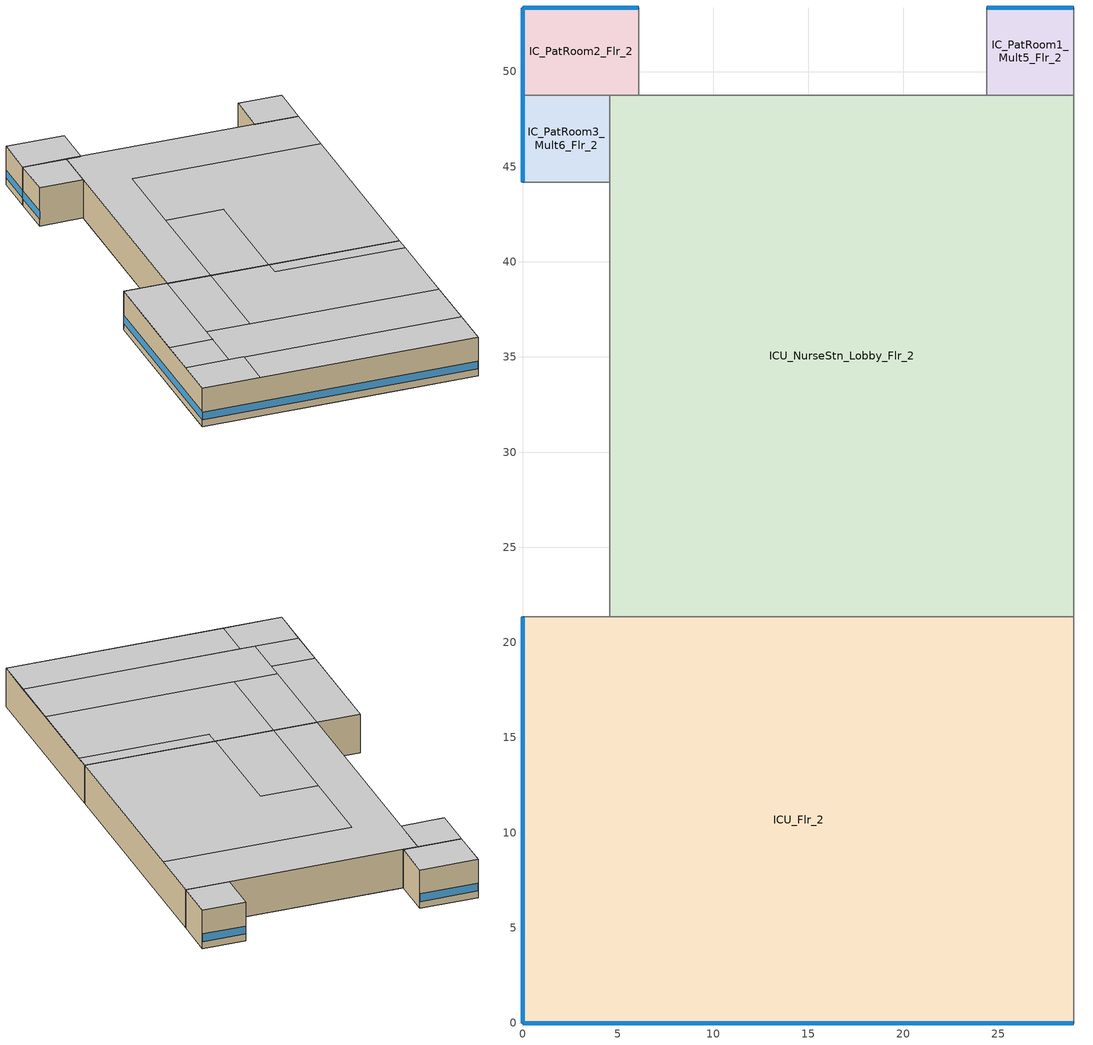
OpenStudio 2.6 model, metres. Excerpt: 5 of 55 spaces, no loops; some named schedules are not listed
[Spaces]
ICU_Flr_2
 floor adiabatic (BTAP-Int-Wall): 9.14,4.57 9.14,0 6.1,0 6.1,4.57 z4.27; 21.34,4.57 21.34,0 9.14,0 9.14,4.57 z4.27
 floor to Lobby_Records_Flr_1: 28.96,21.34 28.96,0 21.34,0 21.34,4.57 6.1,4.57 6.1,0 0,0 0,21.34 z4.27
 wall outside: 0,21.34 0,0 28.96,0 z4.27:8.53
 wall adiabatic (BTAP-Int-Wall): 4.57,21.34 0,21.34 z4.27:8.53
 wall to ICU_NurseStn_Lobby_Flr_2: 28.96,21.34 4.57,21.34 z4.27:8.53
 wall to Corridor_Flr_2: 28.96,0 28.96,21.34 z4.27:8.53
 window: 0,21.32 0,0.03 / 0.03,0 28.93,0 z5.03:5.88
 ceiling to PatRoom6_Flr_3: 6.1,0 6.1,4.57 0,4.57 0,0 z8.53
 ceiling to Lab_Flr_3: 28.96,10.67 28.96,19.81 15.24,19.81 15.24,21.34 9.14,21.34 9.14,10.67 z8.53
 ceiling to NurseStn_Lobby_Flr_3: 28.96,19.81 28.96,21.34 15.24,21.34 15.24,19.81 z8.53
 ceiling to Corridor_SE_Flr_3: 28.96,4.57 28.96,10.67 4.57,10.67 4.57,4.57 z8.53
 ceiling adiabatic (BTAP-Int-Wall): 28.96,0 28.96,4.57 6.1,4.57 6.1,0 z8.53; 4.57,4.57 4.57,8.99 0,8.99 0,4.57 z8.53; 4.57,8.99 4.57,21.34 0,21.34 0,8.99 z8.53
 ceiling to Corridor_NW_Flr_3: 9.14,10.67 9.14,21.34 4.57,21.34 4.57,10.67 z8.53
ICU_NurseStn_Lobby_Flr_2
 floor to Lobby_Records_Flr_1: 28.96,48.77 28.96,21.34 4.57,21.34 4.57,48.77 z4.27
 wall adiabatic (BTAP-Int-Wall): 4.57,48.77 4.57,44.2 4.57,21.34 / 28.96,48.77 24.38,48.77 6.1,48.77 z4.27:8.53
 wall to IC_PatRoom2_Flr_2: 6.1,48.77 4.57,48.77 z4.27:8.53
 wall to Corridor_Flr_2: 28.96,21.34 28.96,48.77 z4.27:8.53
 ceiling to NurseStn_Lobby_Flr_3: 28.96,21.34 28.96,42.67 9.14,42.67 9.14,33.53 15.24,33.53 15.24,21.34 z8.53
 ceiling to Lab_Flr_3: 15.24,21.34 15.24,33.53 9.14,33.53 9.14,21.34 z8.53
 ceiling to Corridor_NW_Flr_3: 9.14,21.34 9.14,42.67 28.96,42.67 28.96,48.77 4.57,48.77 4.57,21.34 z8.53
IC_PatRoom3_Mult6_Flr_2
 floor adiabatic (BTAP-Int-Wall): 4.57,48.77 4.57,44.2 0,44.2 0,48.77 z4.27
 wall outside: 0,48.77 0,44.2 z4.27:8.53
 wall adiabatic (BTAP-Int-Wall): 0,44.2 4.57,44.2 4.57,48.77 0,48.77 z4.27:8.53
 window: 0,48.74 0,44.22 z5.03:5.89
 ceiling adiabatic (BTAP-Int-Wall): 4.57,44.2 4.57,48.77 0,48.77 0,44.2 z8.53
IC_PatRoom2_Flr_2
 floor to Lobby_Records_Flr_1: 6.1,53.34 6.1,48.77 0,48.77 0,53.34 z4.27
 wall outside: 6.1,53.34 0,53.34 0,48.77 z4.27:8.53
 wall adiabatic (BTAP-Int-Wall): 6.1,48.77 6.1,53.34 / 0,48.77 4.57,48.77 z4.27:8.53
 window: 6.07,53.34 0.03,53.34 / 0,53.31 0,48.79 z5.03:5.89
 ceiling to PatRoom8_Flr_3: 6.1,48.77 6.1,53.34 0,53.34 0,48.77 z8.53
IC_PatRoom1_Mult5_Flr_2
 floor adiabatic (BTAP-Int-Wall): 28.96,53.34 28.96,48.77 24.38,48.77 24.38,53.34 z4.27
 wall outside: 28.96,53.34 24.38,53.34 z4.27:8.53
 wall adiabatic (BTAP-Int-Wall): 24.38,53.34 24.38,48.77 28.96,48.77 28.96,53.34 z4.27:8.53
 window: 28.93,53.34 24.41,53.34 z5.03:5.89
 ceiling adiabatic (BTAP-Int-Wall): 28.96,48.77 28.96,53.34 24.38,53.34 24.38,48.77 z8.53
[Building]
Hospital-CAN_QC_Kuujjuaq.AP.719060_CWEC2016.epw created: 2018-10-11 19:46:59 +0000: Default Construction Set=BTAP-Mass at hdd = 8550.0; Standards Number of Stories=6; Standards Number of Above Ground Stories=5; Standards Building Type=Hospital
[Site]
Kuujjuaq AP_QC_CAN: Latitude {deg}=58.1; Longitude {deg}=-68.417; Time Zone {hr}=-5; Elevation {m}=39.9
[ClimateZones]
Climate Zone Institution Name 1=ASHRAE; Climate Zone Document Name 1=ANSI/ASHRAE Standard 169; Climate Zone Document Year 1=2006; Climate Zone Institution Name 2=CEC; Climate Zone Document Name 2=California Climate Zone Descriptions; Climate Zone Document Year 2=1995
[Site:WaterMainsTemperature]
Calculation Method=Correlation; Annual Average Outdoor Air Temperature {C}=-3.825; Maximum Difference In Monthly Average Outdoor Air Temperatures {deltaC}=36
[Site:GroundTemperature:BuildingSurface]
19.527, 19.502, 19.536, 19.598, 20.002, 21.64, 22.225, 22.375, 21.449, 20.121, 19.802, 19.633
[SizingPeriod:DesignDay] Barometric Pressure {Pa}=100847; Sky Clearness=0; Rain Indicator=0; Snow Indicator=0; Day of Month=21; Daylight Saving Time Indicator=0; Humidity Indicating Type=Wetbulb; Dry-Bulb Temperature Range Modifier Type=DefaultMultipliers
Name | Maximum Dry-Bulb Temperature {C} | Daily Dry-Bulb Temperature Range {deltaC} | Humidity Indicating Conditions at Maximum Dry-Bulb | Wind Speed {m/s} | Wind Direction {deg} | Month | Day Type | Solar Model Indicator | ASHRAE Taub | ASHRAE Taud
Kuujjuaq AP Ann Htg 99.6% Condns DB | -36.2 | 0 | -36.2 | 2.2 | 220 | 1 | WinterDesignDay | ASHRAEClearSky
Kuujjuaq AP Ann Clg .4% Condns DB=>MWB | 24.1 | 10.3 | 16.2 | 4 | 210 | 7 | SummerDesignDay | ASHRAETau | 0.364 | 2.418
[Material]
Name | Roughness | Thickness {m} | Conductivity {W/m-K} | Density {kg/m3} | Specific Heat {J/kg-K} | Thermal Absorptance | Solar Absorptance | Visible Absorptance
1/2IN Gypsum | Smooth | 0.0127 | 0.16 | 784.9 | 830 | 0.9 | 0.4 | 0.4
F08 Metal surface; Metal Roof Surface | Smooth | 0.0008 | 45.28 | 7824 | 500 | 0.9 | 0.7 | 0.7
G05 25mm wood | MediumSmooth | 0.0254 | 0.15 | 608 | 1630 | 0.9 | 0.5 | 0.5
100mm Normalweight concrete floor | MediumSmooth | 0.1016 | 2.31 | 2322 | 832
G01 13mm gypsum board | Smooth | 0.0127 | 0.16 | 800 | 1090 | 0.9 | 0.7 | 0.5
4 in. Normalweight Concrete Floor | MediumRough | 0.1016 | 2.31 | 2322 | 832 | 0.9 | 0.7 | 0.7
1IN Stucco 1 | Smooth | 0.0253 | 0.6918 | 1858 | 837 | 0.9 | 0.7 | 0.92
8IN CONCRETE HW RefBldg | Rough | 0.2032 | 1.311 | 2240 | 836.8 | 0.9 | 0.7 | 0.7
6 in. Normalweight Concrete Floor | MediumRough | 0.1524 | 2.31 | 2322 | 832 | 0.9 | 0.7 | 0.7
[Material:NoMass] Roughness=Smooth; Thermal Absorptance=0.9; Solar Absorptance=0.7
Name | Thermal Resistance {m2-K/W} | Visible Absorptance
Typical Carpet Pad | 0.21648 | 0.8
Typical Insulation 1 | 6.78179 | 0.7
Typical Insulation 2 | 5.19354 | 0.7
Typical Insulation 3 | 7.04224 | 0.7
Typical Carpet Pad 2 | 2.57255 | 0.8
Typical Carpet Pad 3 | 4.69593 | 0.8
Typical Insulation 4 | 0.624982 | 0.7
Typical Insulation 5 | 0.625 | 0.7
[DefaultSurfaceConstructions]
Name | Floor Construction | Wall Construction | Roof Ceiling Construction
Default Surface Constructions 2 | BTAP-Int-Floor | BTAP-Int-Wall | BTAP-Int-Ceiling
BTAP-Mass at hdd = 8550.0 | BTAP-Ext-Floor-Mass:U-0.142 | BTAP-Ext-Wall-Mass:U-0.183 | BTAP-Ext-Roof-Metal:U-0.142
BTAP-Mass at hdd = 8550.0 1 | BTAP-Grnd-Floor-Mass:U-0.379 | BTAP-Grnd-Roof-Mass:U-0.21 | BTAP-Grnd-Roof-Mass:U-0.21
[DefaultSubSurfaceConstructions]
Name | Fixed Window Construction | Operable Window Construction | Door Construction | Glass Door Construction | Overhead Door Construction | Skylight Construction | Tubular Daylight Dome Construction | Tubular Daylight Diffuser Construction
Default Sub Surface Constructions 2 | BTAP-Ext-DaylightDiffuser | BTAP-Ext-DaylightDiffuser | BTAP-Int-Door
BTAP-Mass at hdd = 8550.0 | BTAP-Ext-DaylightDiffuser:U=0.160 SHGC=0.600 | BTAP-Ext-DaylightDiffuser:U=0.160 SHGC=0.600 | BTAP-Ext-Door:U-1.6 | BTAP-Ext-DaylightDiffuser:U=0.160 SHGC=0.600 | BTAP-Ext-OverHeadDoor:U-1.6 | BTAP-Ext-DaylightDiffuser:U=0.160 SHGC=0.600 | BTAP-Ext-DaylightDiffuser:U=0.160 SHGC=0.600 | BTAP-Ext-DaylightDiffuser:U=0.160 SHGC=0.600
[WindowMaterial:Blind]
Window Material Blind 1: Slat Width {m}=0.025; Slat Separation {m}=0.01875; Front Side Slat Beam Solar Reflectance=0.5; Back Side Slat Beam Solar Reflectance=0.5; Front Side Slat Diffuse Solar Reflectance=0.5; Back Side Slat Diffuse Solar Reflectance=0.5; Slat Beam Visible Transmittance=0
[Construction]
BTAP-Int-Floor: 100mm Normalweight concrete floor, Typical Carpet Pad
BTAP-Int-Wall: G01 13mm gypsum board, G01 13mm gypsum board
BTAP-Int-Ceiling: Typical Carpet Pad, 100mm Normalweight concrete floor
BTAP-Ext-DaylightDiffuser: SimpleGlazing
BTAP-Int-Door: G05 25mm wood
BTAP-Ext-Floor-Mass:U-0.142: Typical Insulation 1, 4 in. Normalweight Concrete Floor, Typical Carpet Pad
BTAP-Ext-Wall-Mass:U-0.183: 1IN Stucco 1, 8IN CONCRETE HW RefBldg, Typical Insulation 2, 1/2IN Gypsum
BTAP-Ext-Roof-Metal:U-0.142: Metal Roof Surface, Typical Insulation 3
BTAP-Grnd-Floor-Mass:U-0.379: 6 in. Normalweight Concrete Floor, Typical Carpet Pad 2
BTAP-Grnd-Roof-Mass:U-0.21: 6 in. Normalweight Concrete Floor, Typical Carpet Pad 3
BTAP-Ext-Door:U-1.6: F08 Metal surface, Typical Insulation 4
BTAP-Ext-OverHeadDoor:U-1.6: Typical Insulation 5
BTAP-Ext-DaylightDiffuser:U=0.160 SHGC=0.600: SimpleGlazing:U=0.160 SHGC=0.600
[DefaultConstructionSet]
BTAP-Mass at hdd = 8550.0: Default Exterior Surface Constructions=BTAP-Mass at hdd = 8550.0; Default Interior Surface Constructions=Default Surface Constructions 2; Default Ground Contact Surface Constructions=BTAP-Mass at hdd = 8550.0 1; Default Exterior SubSurface Constructions=BTAP-Mass at hdd = 8550.0; Default Interior SubSurface Constructions=Default Sub Surface Constructions 2; Interior Partition Construction=BTAP-Int-Door
[WindowMaterial:SimpleGlazingSystem] Solar Heat Gain Coefficient=0.6; Visible Transmittance=0.21
Name | U-Factor {W/m2-K}
SimpleGlazing | 2.2
SimpleGlazing:U=0.160 SHGC=0.600 | 1.6
[DesignSpecification:OutdoorAir] Outdoor Air Method=Sum; Outdoor Air Flow per Person {m3/s-person}=0; Outdoor Air Flow Rate {m3/s}=0; Outdoor Air Flow Air Changes per Hour {1/hr}=0
Name | Outdoor Air Flow per Floor Area {m3/s-m2}
Space Function Hospital - nurses' station Ventilation; Space Function Hospital - patient room Ventilation | 0.001524
Space Function Hospital - recovery Ventilation | 0.004572
[ThermostatSetpoint:DualSetpoint] Heating Setpoint Temperature Schedule=NECB-H-Thermostat Setpoint-Heating; Cooling Setpoint Temperature Schedule=NECB-H-Thermostat Setpoint-Cooling
Space Function Hospital - patient room Thermostat 20; Space Function Hospital - patient room Thermostat 21; Space Function Hospital - patient room Thermostat 22; Space Function Hospital - recovery Thermostat 2; Space Function Hospital - nurses' station Thermostat 9
[ShadingControl]
Shading Control 1: Shading Type=InteriorBlind; Shading Device Material=Window Material Blind 1
[BuildingStory] Nominal Z Coordinate {m}=0; Nominal Floor to Floor Height {m}=4.2672
Building Story 3; Building Story 6
[Space] Building Story=Building Story 3
Name | Space Type | Thermal Zone
ICU_Flr_2 | Space Function Hospital - recovery | Sp-ICU_Flr_2 Sys-3 Flr-3 Sch-H HPlcmt-south ZN
ICU_NurseStn_Lobby_Flr_2 | Space Function Hospital - nurses' station | Sp-ICU_NurseStn_Lobby_Flr_2 Sys-3 Flr-3 Sch-H HPlcmt-core ZN
IC_PatRoom3_Mult6_Flr_2 | Space Function Hospital - patient room | Sp-IC_PatRoom3_Mult6_Flr_2 Sys-3 Flr-3 Sch-H HPlcmt-west ZN
IC_PatRoom2_Flr_2 | Space Function Hospital - patient room | Sp-IC_PatRoom2_Flr_2 Sys-3 Flr-3 Sch-H HPlcmt-north ZN
IC_PatRoom1_Mult5_Flr_2 | Space Function Hospital - patient room | Sp-IC_PatRoom1_Mult5_Flr_2 Sys-3 Flr-3 Sch-H HPlcmt-north ZN
[SpaceType] Standards Building Type=Space Function
Name | Default Schedule Set | Design Specification Outdoor Air Object | Standards Space Type
Space Function Hospital - nurses' station | Space Function Hospital - nurses' station Schedule Set | Space Function Hospital - nurses' station Ventilation | Hospital - nurses' station
Space Function Hospital - patient room | Space Function Hospital - patient room Schedule Set | Space Function Hospital - patient room Ventilation | Hospital - patient room
Space Function Hospital - recovery | Space Function Hospital - recovery Schedule Set | Space Function Hospital - recovery Ventilation | Hospital - recovery
[People:Definition] Number of People Calculation Method=People/Area; People per Space Floor Area {person/m2}=0.0500522; Fraction Radiant=0.3
Space Function Hospital - nurses' station People Definition; Space Function Hospital - patient room People Definition; Space Function Hospital - recovery People Definition
[People] Work Efficiency Schedule=Work Efficiency Schedule; Clothing Insulation Schedule=Clothing Schedule; Air Velocity Schedule=Air Velocity Schedule; Multiplier=1
Name | People Definition | Space or SpaceType
Space Function Hospital - nurses' station People | Space Function Hospital - nurses' station People Definition | Space Function Hospital - nurses' station
Space Function Hospital - patient room People | Space Function Hospital - patient room People Definition | Space Function Hospital - patient room
Space Function Hospital - recovery People | Space Function Hospital - recovery People Definition | Space Function Hospital - recovery
[Lights:Definition] Design Level Calculation Method=Watts/Area; Fraction Radiant=0.5; Fraction Visible=0.2
Name | Watts per Space Floor Area {W/m2}
Space Function Hospital - nurses' station Lights Definition | 9.39992
Space Function Hospital - patient room Lights Definition | 6.69994
Space Function Hospital - recovery Lights Definition | 12.3999
[Lights] Fraction Replaceable=1
Name | Lights Definition | Space or SpaceType
Space Function Hospital - nurses' station Lights | Space Function Hospital - nurses' station Lights Definition | Space Function Hospital - nurses' station
Space Function Hospital - patient room Lights | Space Function Hospital - patient room Lights Definition | Space Function Hospital - patient room
Space Function Hospital - recovery Lights | Space Function Hospital - recovery Lights Definition | Space Function Hospital - recovery
[ElectricEquipment:Definition] Design Level Calculation Method=Watts/Area; Fraction Radiant=0.5
Name | Watts per Space Floor Area {W/m2}
Space Function Hospital - nurses' station Elec Equip Definition | 2.49998
Space Function Hospital - patient room Elec Equip Definition; Space Function Hospital - recovery Elec Equip Definition | 9.99992
[ElectricEquipment]
Name | Electric Equipment Definition | Space or SpaceType
Space Function Hospital - nurses' station Elec Equip | Space Function Hospital - nurses' station Elec Equip Definition | Space Function Hospital - nurses' station
Space Function Hospital - patient room Elec Equip | Space Function Hospital - patient room Elec Equip Definition | Space Function Hospital - patient room
Space Function Hospital - recovery Elec Equip | Space Function Hospital - recovery Elec Equip Definition | Space Function Hospital - recovery
[DefaultScheduleSet] Number of People Schedule=NECB-H-Occupancy; People Activity Level Schedule=NECB-Activity; Lighting Schedule=NECB-H-Lighting; Electric Equipment Schedule=NECB-H-Electric-Equipment; Infiltration Schedule=Always On
Space Function Hospital - nurses' station Schedule Set; Space Function Hospital - patient room Schedule Set; Space Function Hospital - recovery Schedule Set
[SpaceInfiltration:DesignFlowRate] Schedule=Always On Discrete; Design Flow Rate Calculation Method=Flow/ExteriorArea; Flow per Exterior Surface Area {m3/s-m2}=0.00025; Constant Term Coefficient=0; Temperature Term Coefficient=0; Velocity Term Coefficient=0.224; Velocity Squared Term Coefficient=0
Name | Space or SpaceType
ICU_Flr_2 Infiltration | ICU_Flr_2
IC_PatRoom1_Mult5_Flr_2 Infiltration | IC_PatRoom1_Mult5_Flr_2
IC_PatRoom2_Flr_2 Infiltration | IC_PatRoom2_Flr_2
IC_PatRoom3_Mult6_Flr_2 Infiltration | IC_PatRoom3_Mult6_Flr_2
[ThermalZone] Use Ideal Air Loads=No
Name | Multiplier | Thermostat
Sp-IC_PatRoom1_Mult5_Flr_2 Sys-3 Flr-3 Sch-H HPlcmt-north ZN | 5 | Space Function Hospital - patient room Thermostat 20
Sp-IC_PatRoom2_Flr_2 Sys-3 Flr-3 Sch-H HPlcmt-north ZN |  | Space Function Hospital - patient room Thermostat 21
Sp-IC_PatRoom3_Mult6_Flr_2 Sys-3 Flr-3 Sch-H HPlcmt-west ZN | 6 | Space Function Hospital - patient room Thermostat 22
Sp-ICU_Flr_2 Sys-3 Flr-3 Sch-H HPlcmt-south ZN |  | Space Function Hospital - recovery Thermostat 2
Sp-ICU_NurseStn_Lobby_Flr_2 Sys-3 Flr-3 Sch-H HPlcmt-core ZN |  | Space Function Hospital - nurses' station Thermostat 9
[HeatExchanger:AirToAir:SensibleAndLatent] Availability Schedule=Always On Discrete; Nominal Supply Air Flow Rate {m3/s}=autosize; Sensible Effectiveness at 100% Heating Air Flow=0.5; Latent Effectiveness at 100% Heating Air Flow=0.5; Sensible Effectiveness at 75% Heating Air Flow=0.5; Latent Effectiveness at 75% Heating Air Flow=0.5; Sensible Effectiveness at 100% Cooling Air Flow=0.5; Latent Effectiveness at 100% Cooling Air Flow=0.5; Sensible Effectiveness at 75% Cooling Air Flow=0.5; Latent Effectiveness at 75% Cooling Air Flow=0.5; Supply Air Outlet Temperature Control=Yes; Heat Exchanger Type=Rotary; Frost Control Type=ExhaustOnly; Threshold Temperature {C}=-23.3; Initial Defrost Time Fraction=0.167; Rate of Defrost Time Fraction Increase {1/K}=1.44; Economizer Lockout=Yes
Name | Nominal Electric Power {W}
Sp-Basement Sys-3 Flr-1 Sch-A HPlcmt-north ZN NECB System 3 PSZ ERV | 5910.71
Sp-Dining_Flr_5 Sys-3 Flr-7 Sch-B HPlcmt-south ZN NECB System 3 PSZ ERV | 1840.47
Sp-ICU_Flr_2 Sys-3 Flr-3 Sch-H HPlcmt-south ZN NECB System 3 PSZ ERV | 2077.18
[SetpointManager:OutdoorAirPretreat] Minimum Setpoint Temperature {C}=-99; Maximum Setpoint Temperature {C}=99; Minimum Setpoint Humidity Ratio {kgWater/kgDryAir}=1e-05; Maximum Setpoint Humidity Ratio {kgWater/kgDryAir}=1
Setpoint Manager Outdoor Air Pretreat 1; Setpoint Manager Outdoor Air Pretreat 2; Setpoint Manager Outdoor Air Pretreat 3
[AvailabilityManager:NightCycle] Control Type=CycleOnAny; Thermostat Tolerance {deltaC}=1; Cycling Run Time {s}=3600
Availability Manager Night Cycle 1; Availability Manager Night Cycle 2; Availability Manager Night Cycle 3; Availability Manager Night Cycle 4; Availability Manager Night Cycle 5; Availability Manager Night Cycle 6; Availability Manager Night Cycle 7; Availability Manager Night Cycle 8; Availability Manager Night Cycle 9; Availability Manager Night Cycle 10; Availability Manager Night Cycle 11; Availability Manager Night Cycle 12; Availability Manager Night Cycle 13; Availability Manager Night Cycle 14; Availability Manager Night Cycle 15; Availability Manager Night Cycle 16; Availability Manager Night Cycle 17; Availability Manager Night Cycle 18; Availability Manager Night Cycle 19; Availability Manager Night Cycle 20; Availability Manager Night Cycle 21; Availability Manager Night Cycle 22; Availability Manager Night Cycle 23; Availability Manager Night Cycle 24; Availability Manager Night Cycle 25; Availability Manager Night Cycle 26; Availability Manager Night Cycle 27; Availability Manager Night Cycle 28; Availability Manager Night Cycle 29; Availability Manager Night Cycle 30; Availability Manager Night Cycle 31; Availability Manager Night Cycle 32; Availability Manager Night Cycle 33; Availability Manager Night Cycle 34; Availability Manager Night Cycle 35; Availability Manager Night Cycle 36; Availability Manager Night Cycle 37
[Schedule:Ruleset]
Clothing Schedule: Default Day Schedule=Clothing Schedule Default Winter Clothes
Air Velocity Schedule: Default Day Schedule=Air Velocity Schedule Default
Work Efficiency Schedule: Default Day Schedule=Work Efficiency Schedule Default
NECB-Activity: Default Day Schedule=NECB-Activity Default; Summer Design Day Schedule=NECB-Activity Summer Design Day; Winter Design Day Schedule=NECB-Activity Winter Design Day
Always On: Default Day Schedule=Always On Default
NECB-H-Occupancy: Default Day Schedule=NECB-H-Occupancy Default
NECB-H-Lighting: Default Day Schedule=NECB-H-Lighting Default
NECB-H-Electric-Equipment: Default Day Schedule=NECB-H-Electric-Equipment Default
NECB-H-Thermostat Setpoint-Heating: Default Day Schedule=NECB-H-Thermostat Setpoint-Heating Default
NECB-H-Thermostat Setpoint-Cooling: Default Day Schedule=NECB-H-Thermostat Setpoint-Cooling Default
[Schedule:Day]
Clothing Schedule Default Winter Clothes; Always On Default: 24, 0, 1
Air Velocity Schedule Default: 24, 0, 0.2
Work Efficiency Schedule Default: 24, 0, 0
NECB-Activity Default; NECB-Activity Winter Design Day; NECB-Activity Summer Design Day: 24, 0, 130
NECB-H-Occupancy Default; NECB-H-Occupancy Default|Wkdy Day; NECB-H-Occupancy Sat Day; NECB-H-Occupancy Sun|Hol Day; NECB-H-Lighting Default; NECB-H-Lighting Default|Wkdy Day; NECB-H-Lighting Sat Day; NECB-H-Lighting Sun|Hol Day; NECB-H-Electric-Equipment Default; NECB-H-Electric-Equipment Default|Wkdy Day: 24, 0, 0.9
NECB-H-Thermostat Setpoint-Heating Default; NECB-H-Thermostat Setpoint-Heating Default|Wkdy Day; NECB-H-Thermostat Setpoint-Heating Sat Day; NECB-H-Thermostat Setpoint-Heating Sun|Hol Day: 1, 0, 22, 7, 0, 18, 8, 0, 20, 24, 0, 22
NECB-H-Thermostat Setpoint-Cooling Default; NECB-H-Thermostat Setpoint-Cooling Default|Wkdy Day; NECB-H-Thermostat Setpoint-Cooling Sat Day; NECB-H-Thermostat Setpoint-Cooling Sun|Hol Day: 24, 0, 24
[Schedule:Rule] Date Specification Type=DateRange; Start Day=1
Name | Schedule Ruleset | Rule Order | Day Schedule | Start Month | End Month | End Day | Apply Monday | Apply Tuesday | Apply Wednesday | Apply Thursday | Apply Friday | Apply Saturday | Apply Sunday
Schedule Rule 1 | Clothing Schedule | 0 | Clothing Schedule Summer Clothes | 5 | 9 | 30
Schedule Rule 17 | NECB-H-Occupancy | 2 | NECB-H-Occupancy Default|Wkdy Day | 1 | 12 | 31 | Yes | Yes | Yes | Yes | Yes
Schedule Rule 18 | NECB-H-Occupancy | 1 | NECB-H-Occupancy Sat Day | 1 | 12 | 31 |  |  |  |  |  | Yes
Schedule Rule 19 | NECB-H-Occupancy | 0 | NECB-H-Occupancy Sun|Hol Day | 1 | 12 | 31 |  |  |  |  |  |  | Yes
Schedule Rule 20 | NECB-H-Lighting | 2 | NECB-H-Lighting Default|Wkdy Day | 1 | 12 | 31 | Yes | Yes | Yes | Yes | Yes
Schedule Rule 21 | NECB-H-Lighting | 1 | NECB-H-Lighting Sat Day | 1 | 12 | 31 |  |  |  |  |  | Yes
Schedule Rule 22 | NECB-H-Lighting | 0 | NECB-H-Lighting Sun|Hol Day | 1 | 12 | 31 |  |  |  |  |  |  | Yes
Schedule Rule 23 | NECB-H-Electric-Equipment | 2 | NECB-H-Electric-Equipment Default|Wkdy Day | 1 | 12 | 31 | Yes | Yes | Yes | Yes | Yes
Schedule Rule 24 | NECB-H-Electric-Equipment | 1 | NECB-H-Electric-Equipment Sat Day | 1 | 12 | 31 |  |  |  |  |  | Yes
Schedule Rule 25 | NECB-H-Electric-Equipment | 0 | NECB-H-Electric-Equipment Sun|Hol Day | 1 | 12 | 31 |  |  |  |  |  |  | Yes
Schedule Rule 26 | NECB-H-Thermostat Setpoint-Heating | 2 | NECB-H-Thermostat Setpoint-Heating Default|Wkdy Day | 1 | 12 | 31 | Yes | Yes | Yes | Yes | Yes
Schedule Rule 27 | NECB-H-Thermostat Setpoint-Heating | 1 | NECB-H-Thermostat Setpoint-Heating Sat Day | 1 | 12 | 31 |  |  |  |  |  | Yes
Schedule Rule 28 | NECB-H-Thermostat Setpoint-Heating | 0 | NECB-H-Thermostat Setpoint-Heating Sun|Hol Day | 1 | 12 | 31 |  |  |  |  |  |  | Yes
Schedule Rule 29 | NECB-H-Thermostat Setpoint-Cooling | 2 | NECB-H-Thermostat Setpoint-Cooling Default|Wkdy Day | 1 | 12 | 31 | Yes | Yes | Yes | Yes | Yes
Schedule Rule 30 | NECB-H-Thermostat Setpoint-Cooling | 1 | NECB-H-Thermostat Setpoint-Cooling Sat Day | 1 | 12 | 31 |  |  |  |  |  | Yes
Schedule Rule 31 | NECB-H-Thermostat Setpoint-Cooling | 0 | NECB-H-Thermostat Setpoint-Cooling Sun|Hol Day | 1 | 12 | 31 |  |  |  |  |  |  | Yes
[Schedule:Constant]
Always On Discrete: Value=1
